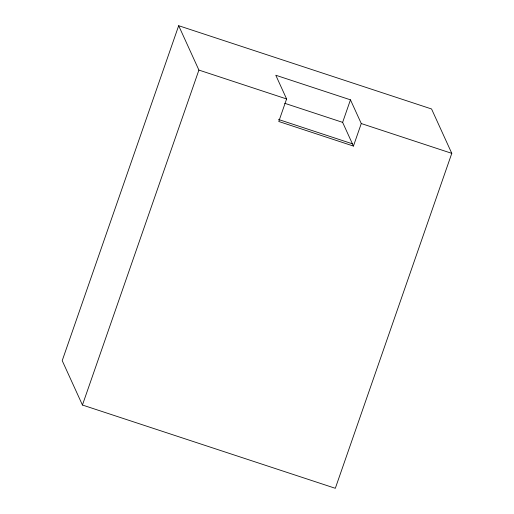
<?xml version="1.0" encoding="UTF-8"?>
<svg xmlns="http://www.w3.org/2000/svg" width="514" height="514" viewBox="0 0 514 514"><rect width="100%" height="100%" fill="white"/><g stroke="black" fill="none" stroke-linecap="round" stroke-linejoin="round"><path stroke-width="0.77" d="M178.679 25.7L62.213 360.648L82.439 405.026L335.321 488.3L451.787 153.352L431.561 108.974L178.679 25.7L198.905 70.077L82.439 405.026M286.6 98.958L278.768 121.484L353.439 146.072L361.271 123.546L350.464 99.832L275.793 75.243L286.6 98.958L198.905 70.077M353.439 146.072L342.632 122.364L350.464 99.832M361.271 123.546L451.787 153.352M284.724 103.295L342.632 122.364M278.504 119.479L352.411 143.817"/></g></svg>
